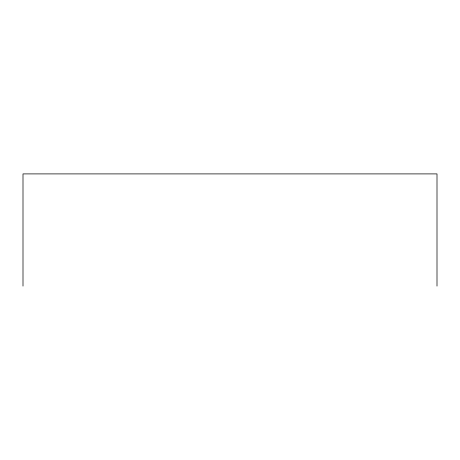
<?xml version="1.0" encoding="UTF-8"?>
<svg xmlns="http://www.w3.org/2000/svg" width="460" height="460" viewBox="0 0 460 460"><rect width="100%" height="100%" fill="white"/><g stroke="black" fill="none" stroke-linecap="round" stroke-linejoin="round"><path stroke-width="0.69" d="M437 286.097L437 173.903L23 173.903L23 286.097"/></g></svg>
